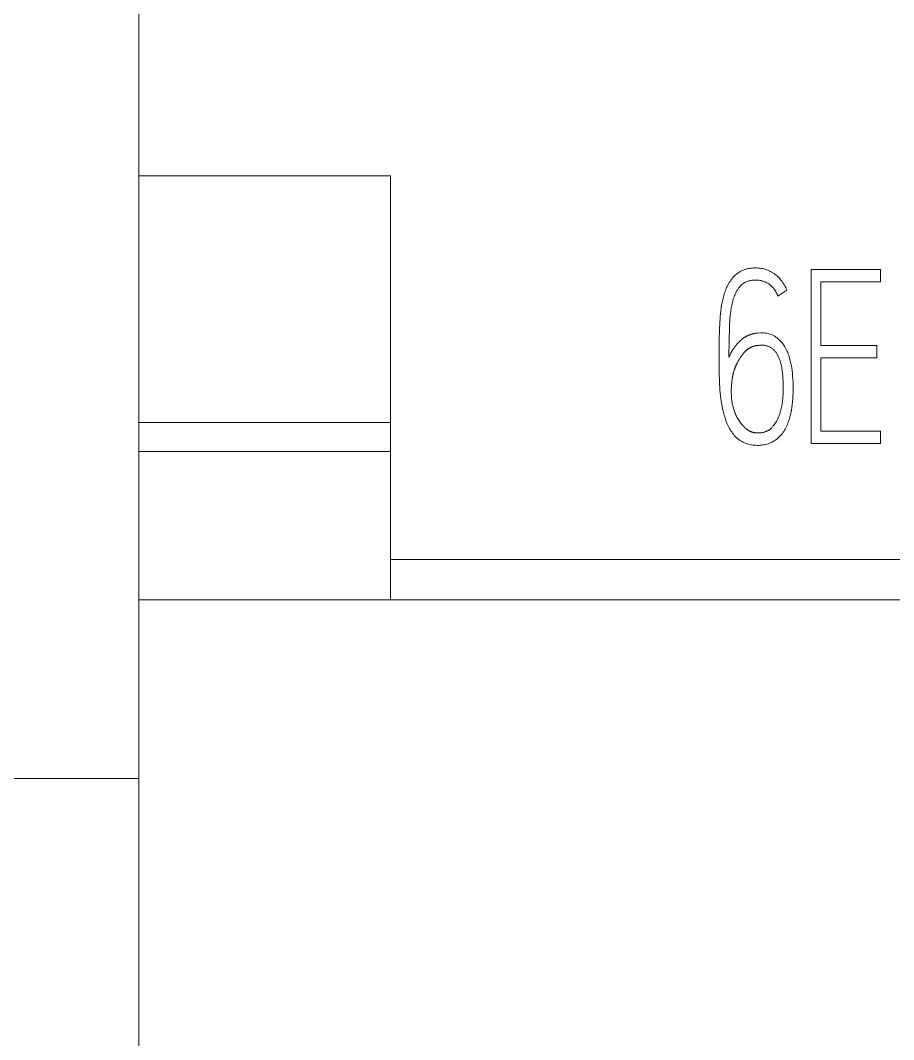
# Model space of a CAD drawing. Header units: millimetres. Extents: x 42356 to 50646, y 31507 to 39566.
# Drawn here: x 47610.01 to 47617.51, y 33799.36 to 33808.13 of the extents above; entities that cross this region are included whole.
import ezdxf

# ---------------------------------------------------------------- set-up
doc = ezdxf.new("R2010")
doc.units = ezdxf.units.MM
doc.set_wipeout_variables(frame=1)
doc.layers.add('000-PI-Oprema', color=30, linetype='Continuous', lineweight=5)
doc.layers.add('004-PI-DIN Šina', color=3, linetype='Continuous')

# ---------------------------------------------------------------- blocks, each defined once
blk = doc.blocks.new('*U116')
at = {"layer": '004-PI-DIN Šina'}
blk.add_lwpolyline([(650, -17.5), (650, 17.5), (0, 17.5), (0, -17.5)], close=True, dxfattribs=at)
blk.add_lwpolyline([(0, -12.5), (650, -12.5)], dxfattribs=at)
blk = doc.blocks.new('A101_6ES7512-1DK01-0AB0')
at = {"layer": '000-PI-Oprema'}
for p, q in [((43.5006, -58.55), (43.5006, 55.35)), ((45.6645, -8.97), (43.5006, -8.97)), ((45.6645, -12.6151), (45.6645, -8.97)), ((49.2798, -9.7742), (49.2798, -11.27)), ((49.8773, -9.7742), (49.2798, -9.7742)), ((49.8773, -9.8803), (49.8773, -9.7742)), ((49.3629, -10.4294), (49.3629, -9.8803)), ((49.3629, -9.8803), (49.8773, -9.8803)), ((48.9948, -10.0028), (49.0713, -9.9531)), ((48.8485, -10.3191), (48.8185, -10.3212)), ((48.5741, -10.4461), (48.5746, -10.4109)), ((48.5752, -10.3766), (48.5745, -10.4183)), ((48.5755, -10.3627), (48.575, -10.3872)), ((48.8373, -10.4263), (48.8299, -10.427)), ((48.8372, -10.4263), (48.8516, -10.4252)), ((48.5737, -10.5016), (48.574, -10.4583)), ((48.5737, -10.5294), (48.5738, -10.482)), ((48.5739, -10.4738), (48.5743, -10.4346)), ((48.686, -10.5103), (48.6817, -10.5163)), ((48.6904, -10.5046), (48.6859, -10.5105)), ((48.6949, -10.499), (48.6903, -10.5048)), ((48.6995, -10.4936), (48.6948, -10.4992)), ((48.7043, -10.4882), (48.6994, -10.4938)), ((48.7068, -10.4856), (48.7041, -10.4885)), ((48.7093, -10.483), (48.7066, -10.4858)), ((48.7118, -10.4805), (48.709, -10.4833)), ((48.7144, -10.478), (48.7115, -10.4808)), ((48.717, -10.4755), (48.7141, -10.4783)), ((48.7196, -10.4731), (48.7167, -10.4758)), ((48.7223, -10.4707), (48.7193, -10.4734)), ((48.7251, -10.4684), (48.7219, -10.4711)), ((48.7279, -10.4661), (48.7247, -10.4688)), ((48.7307, -10.4639), (48.7274, -10.4665)), ((48.7336, -10.4617), (48.7302, -10.4643)), ((48.7365, -10.4596), (48.7331, -10.4621)), ((48.7395, -10.4575), (48.736, -10.46)), ((48.7425, -10.4555), (48.7389, -10.4579)), ((48.7455, -10.4535), (48.7419, -10.4559)), ((48.7915, -10.4332), (48.7873, -10.4344)), ((48.7949, -10.4323), (48.7907, -10.4334)), ((48.7984, -10.4315), (48.7942, -10.4325)), ((48.8019, -10.4308), (48.7977, -10.4317)), ((48.8054, -10.4301), (48.8012, -10.431)), ((48.8089, -10.4295), (48.8047, -10.4303)), ((48.8124, -10.429), (48.8083, -10.4297)), ((48.816, -10.4285), (48.8119, -10.4291)), ((48.8231, -10.4276), (48.8155, -10.4286)), ((48.8302, -10.4269), (48.8227, -10.4277)), ((49.8456, -10.4294), (49.3629, -10.4294)), ((49.8456, -10.5334), (49.8456, -10.4294)), ((48.6696, -10.5342), (48.6736, -10.5281)), ((48.6776, -10.5221), (48.6736, -10.5281)), ((48.6736, -10.5282), (48.6776, -10.5222)), ((48.6817, -10.5162), (48.6776, -10.5222)), ((49.3629, -11.166), (49.3629, -10.5334)), ((49.3629, -10.5334), (49.8456, -10.5334)), ((48.5955, -10.772), (48.5948, -10.7828)), ((48.5955, -10.7724), (48.5963, -10.7621)), ((48.5965, -10.7597), (48.5962, -10.7638)), ((48.5973, -10.7515), (48.5963, -10.7621)), ((48.5986, -10.7393), (48.5981, -10.7434)), ((45.6645, -11.09), (43.5006, -11.09)), ((49.8773, -11.166), (49.3629, -11.166)), ((49.8773, -11.27), (49.8773, -11.166)), ((49.2798, -11.2699), (49.8773, -11.2699)), ((45.6645, -11.3386), (43.5006, -11.3386)), ((87.06, -12.2676), (45.6645, -12.2676)), ((87.06, -12.6151), (43.5006, -12.6151)), ((22.8, -14.15), (43.5006, -14.15))]:
    blk.add_line(p, q, dxfattribs=at)
for points in [[(49.0713, -9.9531), (49.0664, -9.9418), (49.0612, -9.9307), (49.0556, -9.9198), (49.0497, -9.909), (49.0435, -9.8985), (49.0368, -9.8883), (49.0299, -9.8783), (49.0225, -9.8685), (49.0149, -9.8591), (49.0068, -9.85), (48.9984, -9.8413), (48.9897, -9.8328), (48.9806, -9.8248), (48.9711, -9.8172), (48.9613, -9.81), (48.9511, -9.8032), (48.9406, -9.797), (48.9299, -9.7913), (48.9188, -9.786), (48.9075, -9.7813), (48.8961, -9.7771), (48.8844, -9.7733), (48.8726, -9.7701), (48.8606, -9.7674), (48.8485, -9.7652), (48.8364, -9.7635), (48.8242, -9.7623), (48.812, -9.7616), (48.7998, -9.7615), (48.7876, -9.7618), (48.7753, -9.7626), (48.7631, -9.7638), (48.751, -9.7655), (48.7389, -9.7677), (48.7269, -9.7704), (48.7152, -9.7737), (48.7036, -9.7776), (48.6922, -9.7822), (48.6811, -9.7874), (48.6703, -9.7932), (48.6598, -9.7996), (48.6497, -9.8065), (48.6399, -9.8139), (48.6304, -9.8217), (48.6214, -9.83), (48.6129, -9.8387), (48.6047, -9.8477), (48.597, -9.8572), (48.5896, -9.8669), (48.5827, -9.877), (48.5761, -9.8873), (48.5699, -9.8979), (48.5641, -9.9087), (48.5586, -9.9197), (48.5534, -9.9309), (48.5486, -9.9422), (48.5441, -9.9537), (48.5399, -9.9652), (48.536, -9.9768), (48.5324, -9.9884), (48.529, -10.0001), (48.5259, -10.0118), (48.5201, -10.0354), (48.5152, -10.0591), (48.5109, -10.0829), (48.5073, -10.1068), (48.5041, -10.1309), (48.5014, -10.155), (48.499, -10.1791), (48.497, -10.2033), (48.4952, -10.2276), (48.4938, -10.2519), (48.4926, -10.2762), (48.4917, -10.3005), (48.491, -10.3248), (48.4904, -10.3491), (48.4899, -10.3734), (48.4895, -10.3977), (48.4892, -10.422), (48.489, -10.4463), (48.4888, -10.4706), (48.4887, -10.4949), (48.4887, -10.5192), (48.4887, -10.5435), (48.4889, -10.5678), (48.4891, -10.5921), (48.4893, -10.6165), (48.4897, -10.6408), (48.4901, -10.6651), (48.4906, -10.6894)], [(48.5755, -10.3635), (48.5761, -10.3399), (48.5769, -10.3162), (48.5777, -10.2926), (48.5786, -10.2689), (48.5797, -10.2453), (48.581, -10.2217), (48.5826, -10.1981), (48.5846, -10.1745), (48.5871, -10.151), (48.5886, -10.1392), (48.5902, -10.1275), (48.592, -10.1158), (48.594, -10.1041), (48.5961, -10.0924), (48.5985, -10.0807), (48.6011, -10.0691), (48.6039, -10.0574), (48.6069, -10.0458), (48.6102, -10.0342), (48.6138, -10.0227), (48.6176, -10.0112), (48.6219, -9.9998), (48.6264, -9.9886), (48.6314, -9.9775), (48.6368, -9.9667), (48.6427, -9.9561), (48.649, -9.9459), (48.6523, -9.9409), (48.6558, -9.936), (48.6594, -9.9312), (48.6632, -9.9265), (48.667, -9.9219), (48.6711, -9.9174), (48.6752, -9.913), (48.6795, -9.9088), (48.684, -9.9048), (48.6886, -9.9009), (48.6934, -9.8974), (48.6984, -9.894), (48.7034, -9.8908), (48.7086, -9.8878), (48.7139, -9.8851), (48.7193, -9.8825), (48.7248, -9.8801), (48.7304, -9.878), (48.7361, -9.876), (48.7419, -9.8742), (48.7477, -9.8726), (48.7536, -9.8711), (48.7595, -9.8699), (48.7655, -9.8688), (48.7715, -9.8678), (48.7775, -9.8671), (48.7836, -9.8665), (48.7896, -9.8661), (48.7957, -9.8658), (48.8017, -9.8657), (48.8077, -9.8657), (48.8138, -9.866), (48.8198, -9.8664), (48.8258, -9.8669), (48.8318, -9.8677), (48.8377, -9.8686), (48.8436, -9.8696), (48.8495, -9.8709), (48.8553, -9.8723), (48.8611, -9.8739), (48.8669, -9.8756), (48.8725, -9.8775), (48.8782, -9.8796), (48.8837, -9.8819), (48.8892, -9.8843), (48.8946, -9.8869), (48.8999, -9.8897), (48.9051, -9.8926), (48.9102, -9.8957), (48.9152, -9.8989), (48.9201, -9.9024), (48.9249, -9.906), (48.9296, -9.9097), (48.9342, -9.9136), (48.9386, -9.9177), (48.9429, -9.9218), (48.9471, -9.9261), (48.9511, -9.9306), (48.9551, -9.9351), (48.9589, -9.9398), (48.9625, -9.9446), (48.9661, -9.9495), (48.9728, -9.9595), (48.9791, -9.9699), (48.9848, -9.9806), (48.99, -9.9916), (48.9948, -10.0028)], [(48.9948, -10.0028), (48.9941, -10.0012), (48.9934, -9.9996), (48.9928, -9.9979), (48.9921, -9.9963), (48.9914, -9.9948), (48.9907, -9.9932), (48.99, -9.9916), (48.9893, -9.99), (48.9886, -9.9884), (48.9878, -9.9868), (48.9871, -9.9853), (48.9863, -9.9837), (48.9856, -9.9821), (48.9848, -9.9806), (48.984, -9.979), (48.9832, -9.9775), (48.9824, -9.976), (48.9816, -9.9744), (48.9808, -9.9729), (48.9799, -9.9714), (48.9791, -9.9699), (48.9782, -9.9684), (48.9773, -9.9669), (48.9765, -9.9654)], [(48.4906, -10.6894), (48.4911, -10.7138), (48.4919, -10.7382), (48.4931, -10.7626), (48.4945, -10.7869), (48.4964, -10.8112), (48.4985, -10.8355), (48.5011, -10.8597), (48.5042, -10.8838), (48.5076, -10.908), (48.5116, -10.932), (48.516, -10.9561), (48.5209, -10.9801), (48.5264, -11.0041), (48.5327, -11.0279), (48.5397, -11.0514), (48.5435, -11.063), (48.5476, -11.0746), (48.5519, -11.086), (48.5565, -11.0973), (48.5614, -11.1084), (48.5665, -11.1194), (48.572, -11.1303), (48.5778, -11.141), (48.5839, -11.1515), (48.5903, -11.1618), (48.5971, -11.1718), (48.6043, -11.1817), (48.6118, -11.1913), (48.6198, -11.2006), (48.6281, -11.2096), (48.6369, -11.2182), (48.646, -11.2264), (48.6555, -11.2343), (48.6653, -11.2416), (48.6755, -11.2485), (48.686, -11.2549), (48.6969, -11.2607), (48.7081, -11.2659), (48.7195, -11.2704), (48.7311, -11.2743), (48.7429, -11.2776), (48.7548, -11.2804), (48.7668, -11.2826), (48.779, -11.2843), (48.7911, -11.2856), (48.8034, -11.2863), (48.8156, -11.2867), (48.8278, -11.2866), (48.84, -11.2861), (48.8522, -11.2851), (48.8643, -11.2836), (48.8764, -11.2816), (48.8884, -11.2791), (48.9003, -11.276), (48.912, -11.2724), (48.9235, -11.2682), (48.9348, -11.2634), (48.9458, -11.258), (48.9565, -11.2521), (48.9669, -11.2455), (48.9769, -11.2385), (48.9866, -11.231), (48.996, -11.223), (49.0049, -11.2145), (49.0135, -11.2057), (49.0218, -11.1965), (49.0296, -11.1871), (49.0369, -11.1773), (49.0439, -11.1672), (49.0505, -11.157), (49.0567, -11.1465), (49.0625, -11.1359), (49.0679, -11.125), (49.073, -11.114), (49.0778, -11.1028), (49.0822, -11.0915), (49.0863, -11.0801), (49.0902, -11.0685), (49.0937, -11.0568), (49.097, -11.045), (49.1001, -11.0332), (49.1029, -11.0212), (49.1054, -11.0092), (49.11, -10.985), (49.1137, -10.9608), (49.1169, -10.9365), (49.1195, -10.9122), (49.1216, -10.8878), (49.1232, -10.8635), (49.1243, -10.8391), (49.125, -10.8147), (49.1251, -10.7903), (49.1249, -10.766), (49.1241, -10.7416), (49.1229, -10.7172), (49.1212, -10.6929), (49.1191, -10.6685), (49.1164, -10.6441), (49.113, -10.6197), (49.1089, -10.5954), (49.1039, -10.5713), (49.1011, -10.5594), (49.098, -10.5475), (49.0947, -10.5357), (49.0911, -10.524), (49.0873, -10.5124), (49.0831, -10.501), (49.0787, -10.4897), (49.0739, -10.4785), (49.0688, -10.4675), (49.0634, -10.4566), (49.0577, -10.4459), (49.0515, -10.4354), (49.045, -10.4251), (49.038, -10.4151), (49.0306, -10.4053), (49.0228, -10.3959), (49.0146, -10.3869), (49.0059, -10.3782), (48.9967, -10.3701), (48.9871, -10.3624), (48.9771, -10.3553), (48.9666, -10.3488), (48.9558, -10.343), (48.9447, -10.3378), (48.9332, -10.3333), (48.9216, -10.3295), (48.9097, -10.3262), (48.8977, -10.3236), (48.8855, -10.3216), (48.8732, -10.3202), (48.8609, -10.3194), (48.8485, -10.3191)], [(48.8185, -10.3212), (48.8149, -10.3216), (48.8114, -10.322), (48.8079, -10.3224), (48.8043, -10.3229), (48.8008, -10.3234), (48.7973, -10.3239), (48.7938, -10.3246), (48.7903, -10.3252), (48.7869, -10.3259), (48.7834, -10.3267), (48.78, -10.3275), (48.7765, -10.3284), (48.7731, -10.3293), (48.7697, -10.3303), (48.7663, -10.3313), (48.7629, -10.3324), (48.7595, -10.3335), (48.7561, -10.3347), (48.7528, -10.3359), (48.7495, -10.3372), (48.7462, -10.3385), (48.7429, -10.3399), (48.7396, -10.3413), (48.7364, -10.3427), (48.7332, -10.3442), (48.7301, -10.3458), (48.7269, -10.3474), (48.7238, -10.349), (48.7207, -10.3507), (48.7176, -10.3525), (48.7146, -10.3542), (48.7116, -10.3561), (48.7086, -10.3579), (48.7056, -10.3598), (48.7026, -10.3618), (48.6997, -10.3638), (48.6968, -10.3658), (48.6939, -10.3679), (48.6883, -10.3722), (48.6827, -10.3766), (48.6773, -10.3812), (48.6719, -10.3858), (48.6668, -10.3907), (48.6617, -10.3956), (48.6568, -10.4006), (48.6519, -10.4057), (48.6472, -10.411), (48.6426, -10.4163), (48.6381, -10.4217), (48.6337, -10.4272), (48.6294, -10.4328), (48.6252, -10.4385), (48.6211, -10.4443), (48.6171, -10.4502)], [(48.8516, -10.4252), (48.8577, -10.4253), (48.8637, -10.4255), (48.8697, -10.426), (48.8756, -10.4267), (48.8816, -10.4276), (48.8875, -10.4287), (48.8933, -10.4299), (48.8991, -10.4314), (48.9048, -10.4332), (48.9104, -10.4351), (48.916, -10.4372), (48.9214, -10.4396), (48.9268, -10.4422), (48.932, -10.445), (48.9371, -10.4481), (48.9421, -10.4514), (48.9469, -10.455), (48.9516, -10.4587), (48.9561, -10.4627), (48.9605, -10.4668), (48.9646, -10.4711), (48.9686, -10.4756), (48.9723, -10.4801), (48.976, -10.4849), (48.9794, -10.4897), (48.9828, -10.4947), (48.9859, -10.4997), (48.9889, -10.5049), (48.9918, -10.5101), (48.9946, -10.5154), (48.9997, -10.5263), (49.0043, -10.5373), (49.0085, -10.5485), (49.0124, -10.5597), (49.0159, -10.571), (49.0191, -10.5824), (49.0219, -10.5939), (49.0245, -10.6054), (49.0269, -10.617), (49.0289, -10.6287), (49.0308, -10.6403), (49.0324, -10.6521), (49.0338, -10.6638), (49.035, -10.6756), (49.036, -10.6874), (49.0377, -10.711), (49.0388, -10.7347), (49.0395, -10.7584), (49.0399, -10.7821), (49.0399, -10.8058), (49.0394, -10.8294), (49.0384, -10.853), (49.0376, -10.8648), (49.0367, -10.8765), (49.0357, -10.8883), (49.0344, -10.9), (49.033, -10.9117), (49.0314, -10.9234), (49.0296, -10.935), (49.0276, -10.9466), (49.0254, -10.9582), (49.0229, -10.9698), (49.0202, -10.9813), (49.0172, -10.9929), (49.0139, -11.0044), (49.0103, -11.0157), (49.0064, -11.027), (49.0021, -11.0382), (48.9975, -11.0492), (48.9926, -11.06), (48.9872, -11.0707), (48.9815, -11.0811), (48.9754, -11.0913), (48.9689, -11.1013), (48.962, -11.1109), (48.9546, -11.1203), (48.9467, -11.1293), (48.9426, -11.1337), (48.9384, -11.138)], [(48.6171, -10.4502), (48.6147, -10.4535), (48.6122, -10.4568), (48.6099, -10.4602), (48.6076, -10.4636), (48.6053, -10.4671), (48.6031, -10.4705), (48.6009, -10.474), (48.5988, -10.4775), (48.5967, -10.4811), (48.5946, -10.4847), (48.5926, -10.4883), (48.5907, -10.4919), (48.5888, -10.4956), (48.5869, -10.4992), (48.5851, -10.5029), (48.5833, -10.5067), (48.5816, -10.5104), (48.58, -10.5142), (48.5783, -10.5179), (48.5767, -10.5217), (48.5752, -10.5256), (48.5737, -10.5294)], [(48.788, -10.4342), (48.7846, -10.4352), (48.7812, -10.4364), (48.7778, -10.4376), (48.7745, -10.4389), (48.7711, -10.4402), (48.7678, -10.4416), (48.7646, -10.4431), (48.7613, -10.4447), (48.7581, -10.4464), (48.7549, -10.4481), (48.7517, -10.4498), (48.7486, -10.4517), (48.7449, -10.454)], [(48.748, -10.4521), (48.7511, -10.4502), (48.7542, -10.4484), (48.7574, -10.4467), (48.7606, -10.4451), (48.7638, -10.4435), (48.7671, -10.442), (48.7704, -10.4405), (48.7737, -10.4392), (48.777, -10.4379), (48.7804, -10.4366), (48.7838, -10.4355), (48.7873, -10.4344)], [(48.6303, -10.6085), (48.6315, -10.6057), (48.6327, -10.6029), (48.6339, -10.6001), (48.6351, -10.5973), (48.6364, -10.5946), (48.6377, -10.5918), (48.639, -10.5891), (48.6403, -10.5863), (48.6416, -10.5836), (48.643, -10.5809), (48.6444, -10.5782)], [(48.6697, -10.5342), (48.6658, -10.5403), (48.6621, -10.5465), (48.6584, -10.5528), (48.6548, -10.5591), (48.6513, -10.5654), (48.6444, -10.5782)], [(48.6071, -10.6845), (48.6064, -10.6881), (48.6057, -10.6916), (48.605, -10.6952), (48.6044, -10.6988), (48.6037, -10.7024), (48.6031, -10.7059), (48.6026, -10.7095), (48.602, -10.7131), (48.6015, -10.7167), (48.601, -10.7203), (48.6005, -10.7239), (48.6, -10.7275), (48.5995, -10.7311)], [(48.6, -10.7275), (48.6005, -10.7239), (48.601, -10.7203), (48.6015, -10.7167), (48.602, -10.7131), (48.6026, -10.7095), (48.6031, -10.7059), (48.6037, -10.7024), (48.6044, -10.6988), (48.605, -10.6952), (48.6057, -10.6916), (48.6064, -10.6881)], [(48.6071, -10.6845), (48.6079, -10.681), (48.6087, -10.6774), (48.6095, -10.6739), (48.6103, -10.6703), (48.6112, -10.6668), (48.6121, -10.6633), (48.613, -10.6598), (48.614, -10.6563), (48.615, -10.6528), (48.616, -10.6493), (48.618, -10.6429)], [(48.616, -10.6493), (48.615, -10.6528), (48.614, -10.6563), (48.613, -10.6598), (48.6121, -10.6633), (48.6112, -10.6668), (48.6103, -10.6703), (48.6095, -10.6739), (48.6087, -10.6774)], [(48.6303, -10.6085), (48.6292, -10.6113), (48.6281, -10.6142), (48.627, -10.617), (48.6259, -10.6199), (48.6248, -10.6227), (48.6238, -10.6256), (48.6228, -10.6284), (48.6218, -10.6313), (48.6208, -10.6342), (48.6198, -10.6371), (48.6189, -10.64), (48.618, -10.6429)], [(48.6208, -10.6342), (48.6218, -10.6313), (48.6228, -10.6284), (48.6238, -10.6256)], [(48.5973, -10.7518), (48.5983, -10.7414), (48.5995, -10.7311)], [(48.7268, -11.1484), (48.7227, -11.1451), (48.7187, -11.1417), (48.7147, -11.1383), (48.7108, -11.1348), (48.707, -11.1313), (48.7033, -11.1277), (48.6996, -11.124), (48.696, -11.1203), (48.6924, -11.1165), (48.689, -11.1127), (48.6822, -11.1048), (48.6758, -11.0968), (48.6696, -11.0885), (48.6636, -11.0801), (48.6579, -11.0714), (48.6525, -11.0626), (48.6474, -11.0536), (48.6425, -11.0445), (48.6378, -11.0352), (48.6334, -11.0258), (48.6292, -11.0163), (48.6253, -11.0067), (48.6217, -10.9969), (48.6182, -10.9871), (48.615, -10.9772), (48.6121, -10.9672), (48.6094, -10.9572), (48.6069, -10.9471), (48.6046, -10.937), (48.6026, -10.9268), (48.6008, -10.9166), (48.5992, -10.9064), (48.5978, -10.8962), (48.5966, -10.8859), (48.5956, -10.8757), (48.5948, -10.8654), (48.5942, -10.8551), (48.5938, -10.8448), (48.5936, -10.8345), (48.5935, -10.8241), (48.5936, -10.8138), (48.5938, -10.8035), (48.5942, -10.7931), (48.5948, -10.7828)], [(48.9384, -11.138), (48.9358, -11.1405), (48.9331, -11.143), (48.9303, -11.1453), (48.9275, -11.1476), (48.9246, -11.1498), (48.9217, -11.152), (48.9187, -11.154), (48.9157, -11.156), (48.9126, -11.1579), (48.9095, -11.1597), (48.9063, -11.1614), (48.903, -11.1631), (48.8997, -11.1647), (48.8964, -11.1662), (48.893, -11.1676), (48.8896, -11.1689), (48.8862, -11.1701), (48.8828, -11.1713), (48.8793, -11.1724), (48.8758, -11.1734), (48.8723, -11.1743), (48.8688, -11.1752), (48.8652, -11.176), (48.8616, -11.1767), (48.8581, -11.1773), (48.8545, -11.1779), (48.8508, -11.1784), (48.8472, -11.1789), (48.8436, -11.1792), (48.8399, -11.1796), (48.8363, -11.1798), (48.8327, -11.18), (48.829, -11.1802), (48.8254, -11.1803), (48.8218, -11.1804), (48.8182, -11.1803), (48.8145, -11.1802), (48.8109, -11.1801), (48.8073, -11.1798), (48.8036, -11.1795), (48.8, -11.1791), (48.7964, -11.1786), (48.7928, -11.178), (48.7892, -11.1773), (48.7856, -11.1765), (48.7821, -11.1756), (48.7785, -11.1747), (48.7751, -11.1737), (48.7716, -11.1725), (48.7682, -11.1713), (48.7648, -11.1701), (48.7615, -11.1687), (48.7581, -11.1672), (48.7548, -11.1657), (48.7516, -11.1641), (48.7483, -11.1624), (48.7451, -11.1606), (48.742, -11.1587), (48.7388, -11.1568), (48.7358, -11.1548), (48.7327, -11.1527), (48.7298, -11.1506), (48.7268, -11.1484)]]:
    blk.add_lwpolyline(points, dxfattribs=at)

msp = doc.modelspace()

# ---------------------------------------------------------------- block references
msp.add_blockref('*U116', (47497.5259, 33817.989))

# ---------------------------------------------------------------- next in the draw order: wipeouts: each hides what was drawn before it
msp.add_wipeout([(47567.5259, 33874.3085), (47667.5259, 33874.3085), (47667.5259, 33757.2085), (47567.5259, 33757.2085)]).dxf.layer = '000-PI-Oprema'

# ---------------------------------------------------------------- next in the draw order: block references
at = {"layer": '000-PI-Oprema'}
msp.add_blockref('A101_6ES7512-1DK01-0AB0', (47567.5259, 33815.7585), dxfattribs=at)

doc.saveas('drawing.dxf')
